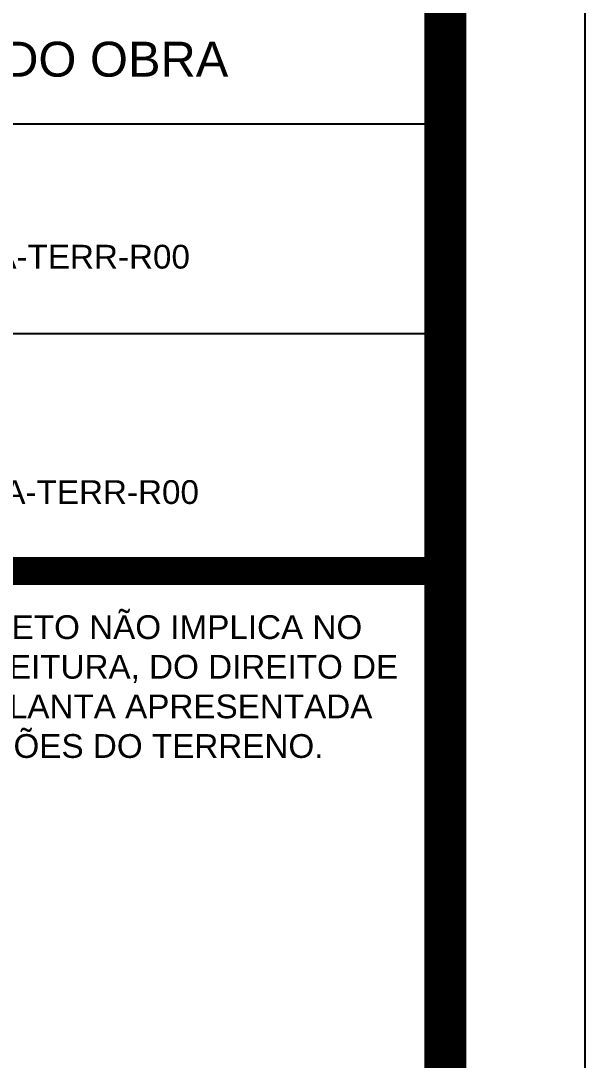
# Model space of a CAD drawing. Header units: millimetres. Extents: x -967 to 563, y -1588 to 506.
# Drawn here: x 135.76 to 139.79, y -279.95 to -272.52 of the extents above; entities that cross this region are included whole.
import ezdxf

# ---------------------------------------------------------------- set-up
doc = ezdxf.new("R2010")
doc.units = ezdxf.units.MM
for name, color, linetype in [('00 - IMPPER - FOLHA - BORDAS', 1, 'Continuous'), ('00 - IMPPER - FOLHA - SELO', 253, 'Continuous'), ('00 - IMPPER - FOLHA - TEXTO', 1, 'Continuous')]:
    doc.layers.add(name, color=color, linetype=linetype)
doc.styles.add('IMPPER 1-100', font='arial.ttf', dxfattribs={"height": 0.17})

# ---------------------------------------------------------------- blocks, each defined once
blk = doc.blocks.new('a0 impper')
at = {"layer": '00 - IMPPER - FOLHA - BORDAS'}
blk.add_lwpolyline([(2701.0892, 1145.4109), (2701.0892, 1115.7109), (2819.9892, 1115.7109), (2819.9892, 1199.8109), (2702.5892, 1199.8109)], dxfattribs=at)
at = {"layer": '00 - IMPPER - FOLHA - BORDAS', "const_width": 0.3}
blk.add_lwpolyline([(2703.5892, 1116.7109), (2818.9892, 1116.7109), (2818.9892, 1198.8109), (2703.5892, 1198.8109)], close=True, dxfattribs=at)
blk = doc.blocks.new('CARIMBO STORINI (LO) RO')
at = {"layer": '00 - IMPPER - FOLHA - SELO'}
for p, q in [((131.4429, 48.9892), (148.9429, 48.9892)), ((131.4429, 47.4892), (148.9429, 47.4892))]:
    blk.add_line(p, q, dxfattribs=at)
at = {"layer": '00 - IMPPER - FOLHA - SELO', "color": 240, "true_color": 0xee2d35, "const_width": 0.2}
blk.add_lwpolyline([(131.4429, 45.7892), (148.9429, 45.7892)], dxfattribs=at)
at = {"layer": '00 - IMPPER - FOLHA - SELO', "color": 2, "insert": (144.7727, 44.9619), "char_height": 0.17, "attachment_point": 5, "style": 'IMPPER 1-100'}
blk.add_mtext_dynamic_manual_height_columns('\\pxqc;DECLARO QUE A APROVAÇÃO DO PROJETO NÃO IMPLICA NO RECONHECIMENTO, POR PARTE DA PREFEITURA, DO DIREITO DE PROPRIEDADE DO TERRENO, E QUE A PLANTA APRESENTADA REPRESENTA FIELMENTE AS DIMENSÕES DO TERRENO.', width=8.442899, gutter_width=0.85, heights=[0], dxfattribs=at)
at = {"layer": '00 - IMPPER - FOLHA - TEXTO', "insert": (145.9648, 49.449), "char_height": 0.25, "attachment_point": 5, "style": 'IMPPER 1-100'}
blk.add_mtext_dynamic_manual_height_columns('LIBERADO OBRA', width=3.682187, gutter_width=0.85, heights=[0], dxfattribs=at)

msp = doc.modelspace()

# ---------------------------------------------------------------- block references
for name, p in [('a0 impper', (-2680.1975, -1411.0778)), ('CARIMBO STORINI (LO) RO', (-10.1512, -322.242))]:
    msp.add_blockref(name, p)

# ---------------------------------------------------------------- texts
at = {"layer": '00 - IMPPER - FOLHA - TEXTO', "char_height": 0.17, "attachment_point": 1, "style": 'IMPPER 1-100'}
for insert in [(133.2568, -274.119), (133.3213, -275.8027)]:
    msp.add_mtext('0017-EST-LO-201-PLA-TERR-R00', dxfattribs=dict(at, insert=insert))

doc.saveas('drawing.dxf')
